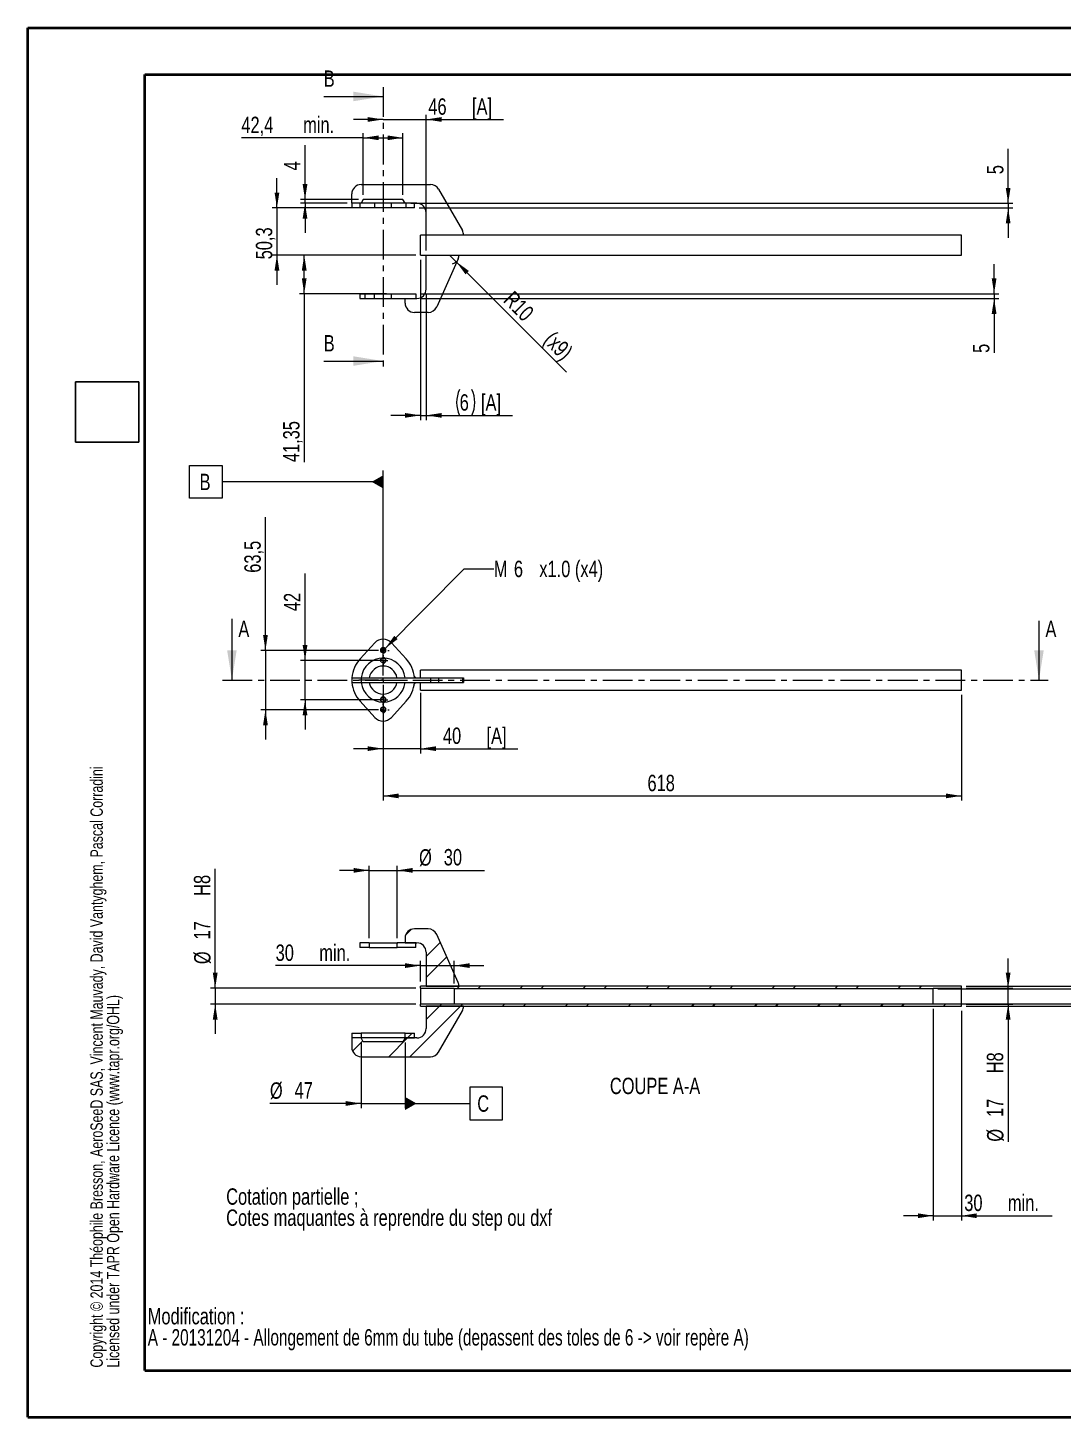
# Model space of a CAD drawing. Header units: millimetres. Extents: x 0 to 420, y 0 to 297.
# Drawn here: x 0.1 to 221.4, y 0.2 to 297.2 of the extents above; entities that cross this region are included whole.
import ezdxf

# ---------------------------------------------------------------- set-up
doc = ezdxf.new("R2010")
doc.units = ezdxf.units.MM
doc.linetypes.add('CENTER', pattern=[10.16, 6.35, -1.27, 1.27, -1.27])
doc.styles.add('SLDTEXTSTYLE0', font='TXT', dxfattribs={"width": 0.75})
doc.styles.add('SLDTEXTSTYLE1', font='TXT', dxfattribs={"width": 0.7})
doc.dimstyles.new('SLDDIMSTYLE0', dxfattribs={"dimtxt": 3.5, "dimasz": 3.302, "dimexe": 0, "dimexo": 0.0625, "dimgap": 0.875, "dimtad": 1, "dimlfac": 5, "dimrnd": 1e-09, "dimzin": 12, "dimdsep": 46, "dimtxsty": 'SLDTEXTSTYLE0', "dimsah": 1, "dimcen": 0.09, "dimadec": 0, "dimazin": 3, "dimtfac": 1, "dimtmove": 0, "dimatfit": 0, "dimfxl": 1, "dimfrac": 2, "dimtolj": 1, "dimtzin": 12, "dimarcsym": 0})
doc.dimstyles.new('SLDDIMSTYLE1', dxfattribs={"dimtxt": 3.5, "dimasz": 3.302, "dimexe": 0, "dimexo": 0.0625, "dimgap": 0.875, "dimtad": 0, "dimtih": 1, "dimtoh": 1, "dimlfac": 5, "dimrnd": 1e-09, "dimzin": 12, "dimdsep": 46, "dimtxsty": 'SLDTEXTSTYLE0', "dimblk1": 'NONE', "dimsah": 1, "dimcen": 0, "dimadec": 0, "dimazin": 3, "dimtfac": 1, "dimtmove": 0, "dimatfit": 3, "dimldrblk": 'NONE', "dimfxl": 1, "dimfrac": 2, "dimtolj": 1, "dimtzin": 12, "dimarcsym": 0})
doc.dimstyles.new('SLDDIMSTYLE2', dxfattribs={"dimtxt": 3.5, "dimasz": 3.302, "dimexe": 0, "dimexo": 0.0625, "dimgap": 0.875, "dimtad": 1, "dimlfac": 5, "dimrnd": 1e-09, "dimzin": 12, "dimdsep": 46, "dimtxsty": 'SLDTEXTSTYLE0', "dimsah": 1, "dimcen": 0.09, "dimadec": 0, "dimazin": 3, "dimtfac": 1, "dimtofl": 0, "dimtmove": 0, "dimatfit": 3, "dimfxl": 1, "dimfrac": 2, "dimtolj": 1, "dimtzin": 12, "dimarcsym": 0})
doc.dimstyles.new('SLDDIMSTYLE4', dxfattribs={"dimtxt": 3.5, "dimasz": 3.302, "dimexe": 0, "dimexo": 0.0625, "dimgap": 0.875, "dimtad": 1, "dimlfac": 5, "dimrnd": 1e-09, "dimzin": 12, "dimdsep": 46, "dimtxsty": 'SLDTEXTSTYLE0', "dimsah": 1, "dimcen": 0, "dimadec": 0, "dimazin": 3, "dimtfac": 1, "dimtofl": 0, "dimtmove": 0, "dimatfit": 3, "dimfxl": 1, "dimfrac": 2, "dimtolj": 1, "dimtzin": 12, "dimarcsym": 0})
doc.dimstyles.new('SLDDIMSTYLE5', dxfattribs={"dimtxt": 3.5, "dimasz": 3.302, "dimexe": 0, "dimexo": 0.0625, "dimgap": 0.875, "dimtad": 1, "dimdec": 1, "dimlfac": 5, "dimrnd": 1e-09, "dimzin": 12, "dimdsep": 46, "dimtxsty": 'SLDTEXTSTYLE0', "dimsah": 1, "dimcen": 0.09, "dimadec": 0, "dimazin": 3, "dimtfac": 1, "dimtdec": 1, "dimtofl": 0, "dimtmove": 0, "dimatfit": 3, "dimfxl": 1, "dimfrac": 2, "dimtolj": 1, "dimtzin": 12, "dimarcsym": 0})
doc.dimstyles.new('SLDDIMSTYLE6', dxfattribs={"dimtxt": 3.5, "dimasz": 3.302, "dimexe": 0, "dimexo": 0.0625, "dimgap": 0.875, "dimtad": 0, "dimtih": 1, "dimtoh": 1, "dimlfac": 5, "dimrnd": 1e-09, "dimzin": 12, "dimdsep": 46, "dimtxsty": 'SLDTEXTSTYLE0', "dimsah": 1, "dimcen": 0.09, "dimadec": 0, "dimazin": 3, "dimtfac": 1, "dimtmove": 0, "dimatfit": 0, "dimfxl": 1, "dimfrac": 2, "dimtolj": 1, "dimtzin": 12, "dimarcsym": 0})
doc.dimstyles.new('SLDDIMSTYLE7', dxfattribs={"dimtxt": 3.5, "dimasz": 3.302, "dimexe": 0, "dimexo": 0.0625, "dimgap": 0.875, "dimtad": 1, "dimlfac": 5, "dimrnd": 1e-09, "dimzin": 12, "dimdsep": 46, "dimtxsty": 'SLDTEXTSTYLE0', "dimsah": 1, "dimcen": 0.09, "dimadec": 0, "dimazin": 3, "dimtfac": 1, "dimtmove": 0, "dimatfit": 0, "dimfxl": 1, "dimfrac": 2, "dimtolj": 1, "dimtzin": 12, "dimarcsym": 0})
doc.dimstyles.new('SLDDIMSTYLE8', dxfattribs={"dimtxt": 3.5, "dimasz": 3.302, "dimexe": 0, "dimexo": 0.0625, "dimgap": 0.875, "dimtad": 1, "dimlfac": 5, "dimrnd": 1e-09, "dimzin": 12, "dimdsep": 46, "dimtxsty": 'SLDTEXTSTYLE0', "dimsah": 1, "dimcen": 0.09, "dimadec": 0, "dimazin": 3, "dimtfac": 1, "dimtmove": 0, "dimatfit": 0, "dimfxl": 1, "dimfrac": 2, "dimtolj": 1, "dimtzin": 12, "dimarcsym": 0})
doc.dimstyles.new('SLDDIMSTYLE9', dxfattribs={"dimtxt": 3.5, "dimasz": 3.302, "dimexe": 0, "dimexo": 0.0625, "dimgap": 0.875, "dimtad": 1, "dimlfac": 5, "dimrnd": 1e-09, "dimzin": 12, "dimdsep": 46, "dimtxsty": 'SLDTEXTSTYLE0', "dimsah": 1, "dimcen": 0.09, "dimadec": 0, "dimazin": 3, "dimtfac": 1, "dimtmove": 0, "dimatfit": 0, "dimfxl": 1, "dimfrac": 2, "dimtolj": 1, "dimtzin": 12, "dimarcsym": 0})
picture_1 = doc.add_image_def('image1.bmp', size_in_pixel=(400, 420))

# ---------------------------------------------------------------- blocks, each defined once
blk = doc.blocks.new('SW_NOTE_0')
at = {"color": 0, "linetype": 'Continuous', "lineweight": 0, "char_height": 3.5, "attachment_point": 1, "style": 'SLDTEXTSTYLE0'}
for s, insert in [('Cotation partielle ;', (0, 4.51)), ('Cotes maquantes à reprendre du step ou dxf', (0, -0.01))]:
    blk.add_mtext(s, dxfattribs=dict(at, insert=insert))
blk = doc.blocks.new('SW_NOTE_1')
at = {"color": 0, "linetype": 'Continuous', "lineweight": 0, "char_height": 3.5, "attachment_point": 1}
for s, insert, style in [('Modification :', (0, 4.51), 'SLDTEXTSTYLE0'), ('A - 20131204 - Allongement de 6mm du tube (depassent des toles de 6 -> voir repère A)', (0, -0.01), 'SLDTEXTSTYLE1')]:
    blk.add_mtext(s, dxfattribs=dict(at, insert=insert, style=style))
blk = doc.blocks.new('SW_NOTE_2')
at = {"color": 0, "linetype": 'Continuous', "lineweight": 0, "char_height": 2.6458, "attachment_point": 1, "rotation": 90, "style": 'SLDTEXTSTYLE0'}
for s, insert in [('Copyright © 2014 Théophile Bresson, AeroSeeD SAS, Vincent Mauvady, David Vantyghem, Pascal Corradini', (-3.41, 0)), ('Licensed under TAPR Open Hardware Licence (www.tapr.org/OHL)', (0.12, 0))]:
    blk.add_mtext(s, dxfattribs=dict(at, insert=insert))
blk = doc.blocks.new('*D6')
at = {"color": 7, "linetype": 'Continuous', "lineweight": 0}
for p, q in [((59.34, 161.98), (59.34, 180.53)), ((75.04, 161.98), (58.34, 161.98)), ((59.34, 153.58), (59.34, 161.98)), ((75.04, 153.58), (58.34, 153.58)), ((59.34, 153.58), (59.34, 147.23))]:
    blk.add_line(p, q, dxfattribs=at)
for points in [[(59.34, 161.98), (59.85, 165.28), (58.83, 165.28)], [(59.34, 153.58), (58.83, 150.27), (59.85, 150.27)]]:
    blk.add_solid(points, dxfattribs=at)
at = {"color": 7, "linetype": 'Continuous', "lineweight": 0, "insert": (54.83, 172.52, -3.65), "char_height": 3.5, "attachment_point": 1, "rotation": 90, "style": 'SLDTEXTSTYLE0'}
blk.add_mtext('42', dxfattribs=at)
blk = doc.blocks.new('*D7')
at = {"color": 7, "linetype": 'Continuous', "lineweight": 0}
for p, q in [((50.88, 164.13), (50.88, 192.61)), ((75.04, 164.13), (49.88, 164.13)), ((50.88, 164.13), (50.88, 151.43)), ((75.04, 151.43), (49.88, 151.43)), ((50.88, 151.43), (50.88, 145.08))]:
    blk.add_line(p, q, dxfattribs=at)
for points in [[(50.88, 164.13), (51.39, 167.43), (50.37, 167.43)], [(50.88, 151.43), (50.37, 148.12), (51.39, 148.12)]]:
    blk.add_solid(points, dxfattribs=at)
at = {"color": 7, "linetype": 'Continuous', "lineweight": 0, "insert": (46.37, 180.72, -3.65), "char_height": 3.5, "attachment_point": 1, "rotation": 90, "style": 'SLDTEXTSTYLE0'}
blk.add_mtext('63,5', dxfattribs=at)
blk = doc.blocks.new('*D9')
at = {"color": 7, "linetype": 'Continuous', "lineweight": 0}
for p, q in [((76.46, 164.55), (93.35, 181.57)), ((93.35, 181.57), (99.7, 181.57)), ((75.62, 163.7), (76.46, 164.55))]:
    blk.add_line(p, q, dxfattribs=at)
blk.add_solid([(76.46, 164.55), (79.15, 166.54), (78.43, 167.25)], dxfattribs=at)
at = {"color": 7, "linetype": 'Continuous', "lineweight": 0, "char_height": 3.5, "attachment_point": 1, "style": 'SLDTEXTSTYLE0'}
for s, insert in [('M', (99.7, 183.3, -3.65)), ('6', (103.99, 183.3, -3.65)), ('x1.0 (x4)', (109.42, 183.3, -3.65))]:
    blk.add_mtext(s, dxfattribs=dict(at, insert=insert))
blk = doc.blocks.new('_NONE')
blk = doc.blocks.new('*D10')
at = {"color": 7, "linetype": 'Continuous', "lineweight": 0}
for p, q in [((76.04, 156.78), (76.04, 142.12)), ((84.04, 155.08), (84.04, 142.12)), ((76.04, 143.12), (69.69, 143.12)), ((84.04, 143.12), (76.04, 143.12)), ((84.04, 143.12), (104.85, 143.12))]:
    blk.add_line(p, q, dxfattribs=at)
for points in [[(76.04, 143.12), (72.74, 143.63), (72.74, 142.62)], [(84.04, 143.12), (87.34, 142.62), (87.34, 143.63)]]:
    blk.add_solid(points, dxfattribs=at)
at = {"color": 7, "linetype": 'Continuous', "lineweight": 0, "char_height": 3.5, "attachment_point": 1, "style": 'SLDTEXTSTYLE0'}
for s, insert in [('40', (88.82, 147.64, -3.65)), ('[A]', (98.14, 147.64, -3.65))]:
    blk.add_mtext(s, dxfattribs=dict(at, insert=insert))
blk = doc.blocks.new('*D11')
at = {"color": 7, "linetype": 'Continuous', "lineweight": 0}
for p, q in [((76.04, 156.78), (76.04, 132.03)), ((199.64, 154.65), (199.64, 132.03)), ((76.04, 133.03), (199.64, 133.03))]:
    blk.add_line(p, q, dxfattribs=at)
for points in [[(76.04, 133.03), (79.34, 132.52), (79.34, 133.53)], [(199.64, 133.03), (196.34, 133.53), (196.34, 132.52)]]:
    blk.add_solid(points, dxfattribs=at)
at = {"color": 7, "linetype": 'Continuous', "lineweight": 0, "insert": (132.54, 137.54, -3.65), "char_height": 3.5, "attachment_point": 1, "style": 'SLDTEXTSTYLE0'}
blk.add_mtext('618', dxfattribs=at)
blk = doc.blocks.new('SW_CENTERMARKSYMBOL_0')
at = {"color": 0, "linetype": 'Continuous', "lineweight": 0}
for p, q in [((-0.5, 0), (-1, 0)), ((0, 0), (-0.5, 0)), ((0, 0.5), (0, 1)), ((0, 0), (0, 0.5)), ((0, 0), (0, -0.5)), ((0, 0), (0.5, 0)), ((0.5, 0), (1, 0)), ((0, -0.5), (0, -1))]:
    blk.add_line(p, q, dxfattribs=at)
blk = doc.blocks.new('SW_CENTERMARKSYMBOL_1')
at = {"color": 0, "linetype": 'Continuous', "lineweight": 0}
for p, q in [((-0.5, 0), (-1, 0)), ((0, 0), (-0.5, 0)), ((0, 0.5), (0, 1)), ((0, 0), (0, 0.5)), ((0, 0), (0, -0.5)), ((0, 0), (0.5, 0)), ((0.5, 0), (1, 0)), ((0, -0.5), (0, -1))]:
    blk.add_line(p, q, dxfattribs=at)
blk = doc.blocks.new('SW_CENTERMARKSYMBOL_2')
at = {"color": 0, "linetype": 'Continuous', "lineweight": 0}
for p, q in [((0, 1), (0, 5.2)), ((-1, 0), (-5.2, 0)), ((0, 0), (-0.5, 0)), ((0, 0), (0, 0.5)), ((0, 0), (0, -0.5)), ((0, 0), (0.5, 0)), ((1, 0), (5.2, 0)), ((0, -1), (0, -5.2))]:
    blk.add_line(p, q, dxfattribs=at)
blk = doc.blocks.new('SW_CENTERMARKSYMBOL_3')
at = {"color": 0, "linetype": 'Continuous', "lineweight": 0}
for p, q in [((-1, 0), (-1.3, 0)), ((0, 0), (-0.5, 0)), ((0, 1), (0, 1.3)), ((0, 0), (0, 0.5)), ((0, 0), (0, -0.5)), ((0, 0), (0.5, 0)), ((1, 0), (1.3, 0)), ((0, -1), (0, -1.3))]:
    blk.add_line(p, q, dxfattribs=at)
blk = doc.blocks.new('SW_CENTERMARKSYMBOL_4')
at = {"color": 0, "linetype": 'Continuous', "lineweight": 0}
for p, q in [((-1, 0), (-1.3, 0)), ((0, 0), (-0.5, 0)), ((0, 1), (0, 1.3)), ((0, 0), (0, 0.5)), ((0, 0), (0, -0.5)), ((0, 0), (0.5, 0)), ((1, 0), (1.3, 0)), ((0, -1), (0, -1.3))]:
    blk.add_line(p, q, dxfattribs=at)
blk = doc.blocks.new('SW_DATUMTAG_0')
at = {"color": 0, "linetype": 'Continuous', "lineweight": 0}
for p, q in [((-2.16, -0.72), (-2.16, 6.28)), ((-2.16, 6.28), (4.84, 6.28)), ((4.84, 6.28), (4.84, -0.72)), ((39.23, -34.4), (39.23, 5.18)), ((39.23, 2.78), (4.84, 2.78)), ((4.84, -0.72), (-2.16, -0.72))]:
    blk.add_line(p, q, dxfattribs=at)
blk.add_solid([(39.23, 1.38), (39.23, 4.18), (36.78, 2.78)], dxfattribs=at)
at = {"color": 0, "linetype": 'Continuous', "lineweight": 0, "insert": (0, 4.51, -3.67), "char_height": 3.5, "attachment_point": 1, "style": 'SLDTEXTSTYLE0'}
blk.add_mtext('B', dxfattribs=at)
blk = doc.blocks.new('*D18')
at = {"color": 7, "linetype": 'Continuous', "lineweight": 0}
for p, q in [((76.04, 277.62), (69.69, 277.62)), ((76.04, 277.62), (85.24, 277.62)), ((85.24, 249.64), (85.24, 278.62)), ((85.24, 277.62), (101.74, 277.62))]:
    blk.add_line(p, q, dxfattribs=at)
for points in [[(76.04, 277.62), (72.74, 278.13), (72.74, 277.11)], [(85.24, 277.62), (88.54, 277.11), (88.54, 278.13)]]:
    blk.add_solid(points, dxfattribs=at)
at = {"color": 7, "linetype": 'Continuous', "lineweight": 0, "char_height": 3.5, "attachment_point": 1, "style": 'SLDTEXTSTYLE0'}
for s, insert in [('46', (85.7, 282.13, 0.02)), ('[A]', (95.03, 282.13, 0.02))]:
    blk.add_mtext(s, dxfattribs=dict(at, insert=insert))
blk = doc.blocks.new('*D19')
at = {"color": 7, "linetype": 'Continuous', "lineweight": 0}
for q in [(90.24, 248.64), (115.25, 223.62)]:
    blk.add_line((91.66, 247.22), q, dxfattribs=at)
blk.add_arc((90.24, 248.64), 2, 288.4349, 309.4349, dxfattribs=at)
blk.add_solid([(91.66, 247.22), (93.63, 244.53), (94.35, 245.25)], dxfattribs=at)
at = {"color": 7, "linetype": 'Continuous', "lineweight": 0, "char_height": 3.5, "attachment_point": 1, "rotation": 315, "style": 'SLDTEXTSTYLE0'}
for s, insert in [('R10', (104, 241.23, 0.02)), ('(x9)', (112.6, 232.63, 0.02))]:
    blk.add_mtext(s, dxfattribs=dict(at, insert=insert))
blk = doc.blocks.new('*D20')
at = {"color": 7, "linetype": 'Continuous', "lineweight": 0}
for p, q in [((53.34, 258.7), (53.34, 265.05)), ((70.11, 258.7), (52.34, 258.7)), ((53.34, 258.7), (53.34, 248.64)), ((83.04, 248.64), (52.34, 248.64)), ((53.34, 248.64), (53.34, 242.29))]:
    blk.add_line(p, q, dxfattribs=at)
for points in [[(53.34, 258.7), (53.85, 262), (52.83, 262)], [(53.34, 248.64), (52.83, 245.33), (53.85, 245.33)]]:
    blk.add_solid(points, dxfattribs=at)
at = {"color": 7, "linetype": 'Continuous', "lineweight": 0, "insert": (48.83, 247.72, 0.02), "char_height": 3.5, "attachment_point": 1, "rotation": 90, "style": 'SLDTEXTSTYLE0'}
blk.add_mtext('50,3', dxfattribs=at)
blk = doc.blocks.new('*D21')
at = {"color": 7, "linetype": 'Continuous', "lineweight": 0}
for p, q in [((83.04, 248.64), (58.17, 248.64)), ((59.17, 240.37), (59.17, 248.64)), ((76.75, 240.37), (58.17, 240.37)), ((59.17, 240.37), (59.17, 204.36))]:
    blk.add_line(p, q, dxfattribs=at)
for points in [[(59.17, 248.64), (58.66, 245.33), (59.68, 245.33)], [(59.17, 240.37), (59.68, 243.67), (58.66, 243.67)]]:
    blk.add_solid(points, dxfattribs=at)
at = {"color": 7, "linetype": 'Continuous', "lineweight": 0, "insert": (54.66, 204.36, 0.02), "char_height": 3.5, "attachment_point": 1, "rotation": 90, "style": 'SLDTEXTSTYLE0'}
blk.add_mtext('41,35', dxfattribs=at)
blk = doc.blocks.new('*D22')
at = {"color": 7, "linetype": 'Continuous', "lineweight": 0}
for p, q in [((59.34, 260.5), (59.34, 272.15)), ((70.8, 260.5), (58.34, 260.5)), ((68.34, 259.7), (58.34, 259.7)), ((59.34, 259.7), (59.34, 260.5)), ((59.34, 259.7), (59.34, 253.35))]:
    blk.add_line(p, q, dxfattribs=at)
for points in [[(59.34, 260.5), (59.85, 263.8), (58.83, 263.8)], [(59.34, 259.7), (58.83, 256.39), (59.85, 256.39)]]:
    blk.add_solid(points, dxfattribs=at)
at = {"color": 7, "linetype": 'Continuous', "lineweight": 0, "insert": (54.83, 266.72, 0.02), "char_height": 3.5, "attachment_point": 1, "rotation": 90, "style": 'SLDTEXTSTYLE0'}
blk.add_mtext('4', dxfattribs=at)
blk = doc.blocks.new('*D23')
at = {"color": 7, "linetype": 'Continuous', "lineweight": 0}
for p, q in [((71.8, 273.7), (45.73, 273.7)), ((71.8, 261.5), (71.8, 274.7)), ((71.8, 273.7), (80.28, 273.7)), ((80.28, 261.5), (80.28, 274.7))]:
    blk.add_line(p, q, dxfattribs=at)
for points in [[(71.8, 273.7), (75.1, 273.19), (75.1, 274.2)], [(80.28, 273.7), (76.98, 274.2), (76.98, 273.19)]]:
    blk.add_solid(points, dxfattribs=at)
at = {"color": 7, "linetype": 'Continuous', "lineweight": 0, "char_height": 3.5, "attachment_point": 1, "style": 'SLDTEXTSTYLE0'}
for s, insert in [('42,4', (45.73, 278.21, 0.02)), ('min.', (58.94, 278.21, 0.02))]:
    blk.add_mtext(s, dxfattribs=dict(at, insert=insert))
blk = doc.blocks.new('*D24')
at = {"color": 7, "linetype": 'Continuous', "lineweight": 0}
for p, q in [((209.64, 259.7), (209.64, 271.35)), ((81.97, 259.7), (210.64, 259.7)), ((83.74, 258.7), (210.64, 258.7)), ((209.64, 259.7), (209.64, 258.7)), ((209.64, 258.7), (209.64, 252.35))]:
    blk.add_line(p, q, dxfattribs=at)
for points in [[(209.64, 259.7), (210.15, 263), (209.13, 263)], [(209.64, 258.7), (209.13, 255.39), (210.15, 255.39)]]:
    blk.add_solid(points, dxfattribs=at)
at = {"color": 7, "linetype": 'Continuous', "lineweight": 0, "insert": (205.13, 265.92, 0.02), "char_height": 3.5, "attachment_point": 1, "rotation": 90, "style": 'SLDTEXTSTYLE0'}
blk.add_mtext('5', dxfattribs=at)
blk = doc.blocks.new('*D25')
at = {"color": 7, "linetype": 'Continuous', "lineweight": 0}
for p, q in [((206.64, 240.37), (206.64, 246.72)), ((84.04, 240.37), (207.64, 240.37)), ((84.04, 239.37), (207.64, 239.37)), ((206.64, 240.37), (206.64, 239.37)), ((206.64, 239.37), (206.64, 227.72))]:
    blk.add_line(p, q, dxfattribs=at)
for points in [[(206.64, 240.37), (207.15, 243.67), (206.13, 243.67)], [(206.64, 239.37), (206.13, 236.06), (207.15, 236.06)]]:
    blk.add_solid(points, dxfattribs=at)
at = {"color": 7, "linetype": 'Continuous', "lineweight": 0, "insert": (202.13, 227.72, 0.02), "char_height": 3.5, "attachment_point": 1, "rotation": 90, "style": 'SLDTEXTSTYLE0'}
blk.add_mtext('5', dxfattribs=at)
blk = doc.blocks.new('*D26')
at = {"color": 7, "linetype": 'Continuous', "lineweight": 0}
for p, q in [((84.04, 247.64), (84.04, 213.37)), ((85.24, 240.37), (85.24, 213.37)), ((84.04, 214.37), (77.69, 214.37)), ((84.04, 214.37), (85.24, 214.37)), ((85.24, 214.37), (103.66, 214.37))]:
    blk.add_line(p, q, dxfattribs=at)
for centre, start, end in [((97.95, 217.14), 153.4349, 206.5651), ((89.43, 217.14), 333.4349, 26.5651)]:
    blk.add_arc(centre, 6.21, start, end, dxfattribs=at)
for points in [[(84.04, 214.37), (80.74, 214.87), (80.74, 213.86)], [(85.24, 214.37), (88.54, 213.86), (88.54, 214.87)]]:
    blk.add_solid(points, dxfattribs=at)
at = {"color": 7, "linetype": 'Continuous', "lineweight": 0, "char_height": 3.5, "attachment_point": 1, "style": 'SLDTEXTSTYLE0'}
for s, insert in [('6', (92.4, 218.88, 0.02)), ('[A]', (96.95, 218.88, 0.02))]:
    blk.add_mtext(s, dxfattribs=dict(at, insert=insert))
blk = doc.blocks.new('*D27')
at = {"color": 7, "linetype": 'Continuous', "lineweight": 0}
for p, q in [((73.04, 117.11), (66.69, 117.11)), ((73.04, 102.61), (73.04, 118.11)), ((73.04, 117.11), (79.04, 117.11)), ((79.04, 102.61), (79.04, 118.11)), ((79.04, 117.11), (97.72, 117.11))]:
    blk.add_line(p, q, dxfattribs=at)
for points in [[(73.04, 117.11), (69.74, 117.62), (69.74, 116.6)], [(79.04, 117.11), (82.34, 116.6), (82.34, 117.62)]]:
    blk.add_solid(points, dxfattribs=at)
at = {"color": 7, "linetype": 'Continuous', "lineweight": 0, "char_height": 3.5, "attachment_point": 1, "style": 'SLDTEXTSTYLE0'}
for s, insert in [('%%c', (83.72, 121.62, 4.39)), ('30', (89, 121.67, 4.39))]:
    blk.add_mtext(s, dxfattribs=dict(at, insert=insert))
blk = doc.blocks.new('*D28')
at = {"color": 7, "linetype": 'Continuous', "lineweight": 0}
for p, q in [((71.34, 80.28), (71.34, 66.28)), ((80.74, 80.28), (80.74, 66.28)), ((71.34, 67.28), (51.83, 67.28)), ((71.34, 67.28), (80.74, 67.28))]:
    blk.add_line(p, q, dxfattribs=at)
blk.add_solid([(71.34, 67.28), (68.04, 67.79), (68.04, 66.77)], dxfattribs=at)
at = {"color": 7, "linetype": 'Continuous', "lineweight": 0, "char_height": 3.5, "attachment_point": 1, "style": 'SLDTEXTSTYLE0'}
for s, insert in [('%%c', (51.83, 71.79, 4.39)), ('47', (57.1, 71.84, 4.39))]:
    blk.add_mtext(s, dxfattribs=dict(at, insert=insert))
blk = doc.blocks.new('*D29')
at = {"color": 7, "linetype": 'Continuous', "lineweight": 0}
for p, q in [((236.25, 92.34), (236.25, 114.27)), ((200.64, 92.34), (237.25, 92.34)), ((236.25, 92.34), (236.25, 88.08)), ((200.64, 88.08), (237.25, 88.08))]:
    blk.add_line(p, q, dxfattribs=at)
blk.add_solid([(236.25, 92.34), (236.75, 95.64), (235.74, 95.64)], dxfattribs=at)
at = {"color": 7, "linetype": 'Continuous', "lineweight": 0, "char_height": 3.5, "attachment_point": 1, "rotation": 90, "style": 'SLDTEXTSTYLE0'}
for s, insert in [('21,3', (231.68, 102.38, 4.39)), ('%%c', (231.73, 97.1, 4.39))]:
    blk.add_mtext(s, dxfattribs=dict(at, insert=insert))
blk = doc.blocks.new('*D30')
at = {"color": 7, "linetype": 'Continuous', "lineweight": 0}
for p, q in [((229.29, 91.81), (229.29, 113.88)), ((194.64, 91.81), (230.29, 91.81)), ((229.29, 91.81), (229.29, 88.61)), ((194.64, 88.61), (230.29, 88.61)), ((229.29, 88.61), (229.29, 82.26))]:
    blk.add_line(p, q, dxfattribs=at)
for points in [[(229.29, 91.81), (229.8, 95.11), (228.78, 95.11)], [(229.29, 88.61), (228.78, 85.31), (229.8, 85.31)]]:
    blk.add_solid(points, dxfattribs=at)
at = {"color": 7, "linetype": 'Continuous', "lineweight": 0, "char_height": 3.5, "attachment_point": 1, "rotation": 90, "style": 'SLDTEXTSTYLE0'}
for s, insert in [('16', (224.73, 105.87, 4.39)), ('%%c', (224.78, 100.59, 4.39))]:
    blk.add_mtext(s, dxfattribs=dict(at, insert=insert))
blk = doc.blocks.new('*D31')
at = {"color": 7, "linetype": 'Continuous', "lineweight": 0}
for p, q in [((209.64, 91.91), (209.64, 98.26)), ((200.64, 91.91), (210.64, 91.91)), ((209.64, 88.51), (209.64, 91.91)), ((200.64, 88.51), (210.64, 88.51)), ((209.64, 88.51), (209.64, 59.11))]:
    blk.add_line(p, q, dxfattribs=at)
for points in [[(209.64, 91.91), (210.15, 95.21), (209.13, 95.21)], [(209.64, 88.51), (209.13, 85.21), (210.15, 85.21)]]:
    blk.add_solid(points, dxfattribs=at)
at = {"color": 7, "linetype": 'Continuous', "lineweight": 0, "char_height": 3.5, "attachment_point": 1, "rotation": 90, "style": 'SLDTEXTSTYLE0'}
for s, insert in [('H8', (205.08, 73.72, 4.39)), ('17', (205.08, 64.39, 4.39)), ('%%c', (205.13, 59.11, 4.39))]:
    blk.add_mtext(s, dxfattribs=dict(at, insert=insert))
blk = doc.blocks.new('*D32')
at = {"color": 7, "linetype": 'Continuous', "lineweight": 0}
for p, q in [((40.14, 91.91), (40.14, 117.42)), ((83.04, 91.91), (39.14, 91.91)), ((40.14, 91.91), (40.14, 88.51)), ((83.04, 88.51), (39.14, 88.51)), ((40.14, 88.51), (40.14, 82.16))]:
    blk.add_line(p, q, dxfattribs=at)
for points in [[(40.14, 91.91), (40.65, 95.21), (39.63, 95.21)], [(40.14, 88.51), (39.63, 85.21), (40.65, 85.21)]]:
    blk.add_solid(points, dxfattribs=at)
at = {"color": 7, "linetype": 'Continuous', "lineweight": 0, "char_height": 3.5, "attachment_point": 1, "rotation": 90, "style": 'SLDTEXTSTYLE0'}
for s, insert in [('H8', (35.58, 111.66, 4.39)), ('17', (35.58, 102.33, 4.39)), ('%%c', (35.63, 97.06, 4.39))]:
    blk.add_mtext(s, dxfattribs=dict(at, insert=insert))
blk = doc.blocks.new('*D33')
at = {"color": 7, "linetype": 'Continuous', "lineweight": 0}
for p, q in [((193.64, 87.51), (193.64, 42.28)), ((199.64, 87.08), (199.64, 42.28)), ((193.64, 43.28), (187.29, 43.28)), ((193.64, 43.28), (199.64, 43.28)), ((199.64, 43.28), (219.02, 43.28))]:
    blk.add_line(p, q, dxfattribs=at)
for points in [[(193.64, 43.28), (190.34, 43.79), (190.34, 42.77)], [(199.64, 43.28), (202.94, 42.77), (202.94, 43.79)]]:
    blk.add_solid(points, dxfattribs=at)
at = {"color": 7, "linetype": 'Continuous', "lineweight": 0, "char_height": 3.5, "attachment_point": 1, "style": 'SLDTEXTSTYLE0'}
for s, insert in [('30', (200.26, 47.79, 4.39)), ('min.', (209.59, 47.79, 4.39))]:
    blk.add_mtext(s, dxfattribs=dict(at, insert=insert))
blk = doc.blocks.new('*D34')
at = {"color": 7, "linetype": 'Continuous', "lineweight": 0}
for p, q in [((84.04, 96.75), (53.06, 96.75)), ((84.04, 93.34), (84.04, 97.75)), ((84.04, 96.75), (91.24, 96.75)), ((91.24, 92.91), (91.24, 97.75)), ((91.24, 96.75), (97.59, 96.75))]:
    blk.add_line(p, q, dxfattribs=at)
for points in [[(84.04, 96.75), (80.74, 97.26), (80.74, 96.24)], [(91.24, 96.75), (94.54, 96.24), (94.54, 97.26)]]:
    blk.add_solid(points, dxfattribs=at)
at = {"color": 7, "linetype": 'Continuous', "lineweight": 0, "char_height": 3.5, "attachment_point": 1, "style": 'SLDTEXTSTYLE0'}
for s, insert in [('30', (53.06, 101.26, 4.39)), ('min.', (62.39, 101.26, 4.39))]:
    blk.add_mtext(s, dxfattribs=dict(at, insert=insert))
blk = doc.blocks.new('SW_DATUMTAG_1')
at = {"color": 0, "linetype": 'Continuous', "lineweight": 0}
for p, q in [((5.4, 6.28), (-1.6, 6.28)), ((-1.6, 6.28), (-1.6, -0.72)), ((5.4, -0.72), (5.4, 6.28)), ((-15.42, 2.78), (-1.6, 2.78)), ((-1.6, -0.72), (5.4, -0.72))]:
    blk.add_line(p, q, dxfattribs=at)
blk.add_solid([(-15.42, 4.18), (-15.42, 1.38), (-12.97, 2.78)], dxfattribs=at)
at = {"color": 0, "linetype": 'Continuous', "lineweight": 0, "insert": (0, 4.51, 4.39), "char_height": 3.5, "attachment_point": 1, "style": 'SLDTEXTSTYLE0'}
blk.add_mtext('C', dxfattribs=at)

msp = doc.modelspace()

# ---------------------------------------------------------------- hatches: boundary and pattern name
at = {"linetype": 'Continuous', "lineweight": 0}
h = msp.add_hatch(dxfattribs=at)
h.set_pattern_fill('ANSI32', style=0)
edge = h.paths.add_edge_path(flags=0)
edge.add_line((85.2409, 99.6074), (85.2409, 92.3374))
edge.add_line((85.2409, 92.3374), (92.2409, 92.3374))
edge.add_arc((90.2409, 92.3374), 2, 0, 24)
edge.add_line((92.068, 93.1509), (87.4955, 103.4209))
edge.add_arc((85.6684, 102.6074), 2, 24, 90)
edge.add_line((85.6684, 104.6074), (82.7409, 104.6074))
edge.add_arc((82.7409, 102.6074), 2, 90, 180)
edge.add_line((80.7409, 102.6074), (80.7409, 101.6074))
edge.add_line((80.7409, 101.6074), (83.2409, 101.6074))
edge.add_arc((83.2409, 99.6074), 2, 0, 90, ccw=False)
h = msp.add_hatch(dxfattribs=at)
h.set_pattern_fill('ANSI32', style=0)
h.paths.add_polyline_path([(73.0409, 101.6074), (71.0409, 101.6074), (71.0409, 100.6074), (73.0409, 100.6074)], flags=0)
h = msp.add_hatch(dxfattribs=at)
h.set_pattern_fill('ANSI32', style=0)
h.paths.add_polyline_path([(79.0409, 100.6074), (83.0409, 100.6074), (83.0409, 101.6074), (79.0409, 101.6074)], flags=0)
h = msp.add_hatch(dxfattribs=at)
h.set_pattern_fill('ANSI32', style=0)
h.paths.add_polyline_path([(193.6409, 91.8074), (193.6409, 91.9074), (199.6409, 91.9074), (199.6409, 92.3374), (84.0409, 92.3374), (84.0409, 91.9074), (91.2409, 91.9074), (91.2409, 91.8074)], flags=0)
h = msp.add_hatch(dxfattribs=at)
h.set_pattern_fill('ANSI32', style=0)
edge = h.paths.add_edge_path(flags=0)
edge.add_arc((91.2409, 88.0774), 2, 330, 360)
edge.add_line((93.2409, 88.0774), (85.2409, 88.0774))
edge.add_line((85.2409, 88.0774), (85.2409, 83.2774))
edge.add_arc((83.2409, 83.2774), 2, 270, 360, ccw=False)
edge.add_line((83.2409, 81.2774), (80.7409, 81.2774))
edge.add_line((80.7409, 81.2774), (80.279, 80.4774))
edge.add_line((80.279, 80.4774), (71.8027, 80.4774))
edge.add_line((71.8027, 80.4774), (71.3409, 81.2774))
edge.add_line((71.3409, 81.2774), (69.3409, 81.2774))
edge.add_line((69.3409, 81.2774), (69.3409, 79.2774))
edge.add_arc((71.3409, 79.2774), 2, 180, 270)
edge.add_line((71.3409, 77.2774), (86.1602, 77.2774))
edge.add_arc((86.1602, 79.2774), 2, 270, 330)
edge.add_line((87.8922, 78.2774), (92.9729, 87.0774))
h = msp.add_hatch(dxfattribs=at)
h.set_pattern_fill('ANSI32', style=0)
h.paths.add_polyline_path([(199.6409, 88.0774), (199.6409, 88.5074), (193.6409, 88.5074), (193.6409, 88.6074), (91.2409, 88.6074), (91.2409, 88.5074), (84.0409, 88.5074), (84.0409, 88.0774)], flags=0)
h = msp.add_hatch(dxfattribs=at)
h.set_pattern_fill('ANSI32', style=0)
h.paths.add_polyline_path([(71.3409, 82.2774), (69.3409, 82.2774), (69.3409, 81.2774), (71.3409, 81.2774)], flags=0)
h = msp.add_hatch(dxfattribs=at)
h.set_pattern_fill('ANSI32', style=0)
h.paths.add_polyline_path([(80.7409, 81.2774), (82.7409, 81.2774), (82.7409, 82.2774), (80.7409, 82.2774)], flags=0)

# ---------------------------------------------------------------- linework, layer by layer
at = {"color": 7, "linetype": 'Continuous', "lineweight": 40}
for p, q in [((0.0788, 0.2148), (0.0788, 297.2148)), ((0.0788, 297.2148), (420.0788, 297.2148)), ((25.0788, 10.2148), (25.0788, 287.2148)), ((25.0788, 287.2148), (410.0788, 287.2148)), ((25.0788, 10.2148), (410.0788, 10.2148)), ((0.0788, 0.2148), (420.0788, 0.2148))]:
    msp.add_line(p, q, dxfattribs=at)
at = {"color": 7, "linetype": 'Continuous', "lineweight": 0}
for p, q in [((63.3409, 282.537), (76.0409, 282.537)), ((63.3409, 225.9755), (76.0409, 225.9755)), ((43.7118, 170.881), (43.7118, 157.777)), ((216.2303, 170.477), (216.2303, 157.777))]:
    msp.add_line(p, q, dxfattribs=at)
at = {"color": 7, "linetype": 'CENTER', "lineweight": 0}
for p, q in [((76.0409, 284.537), (76.0409, 223.9755)), ((41.7118, 157.777), (218.2303, 157.777))]:
    msp.add_line(p, q, dxfattribs=at)
at = {"color": 7, "linetype": 'Continuous', "lineweight": 15}
for p, q in [((69.3409, 259.6965), (69.3409, 261.6965)), ((71.3409, 263.6965), (86.1602, 263.6965)), ((87.8922, 262.6965), (92.9729, 253.8965)), ((69.3409, 259.6965), (69.3409, 258.6965)), ((69.3596, 259.6965), (69.3409, 259.6965)), ((71.1108, 258.6965), (69.3409, 258.6965)), ((71.1108, 259.6965), (69.3596, 259.6965)), ((71.1108, 258.6965), (71.1108, 259.6965)), ((74.2749, 259.6965), (71.1108, 259.6965)), ((74.2749, 258.6965), (71.1108, 258.6965)), ((71.8027, 260.4965), (71.3409, 259.6965)), ((80.279, 260.4965), (71.8027, 260.4965)), ((74.2749, 258.6965), (74.2749, 259.6965)), ((77.8069, 259.6965), (74.2749, 259.6965)), ((77.8069, 258.6965), (74.2749, 258.6965)), ((77.8069, 258.6965), (77.8069, 259.6965)), ((80.9709, 259.6965), (77.8069, 259.6965)), ((80.9709, 258.6965), (77.8069, 258.6965)), ((80.7409, 259.6965), (80.279, 260.4965)), ((80.9709, 258.6965), (80.9709, 259.6965)), ((82.7222, 259.6965), (80.9709, 259.6965)), ((82.7409, 258.6965), (80.9709, 258.6965)), ((83.2409, 259.6965), (82.7222, 259.6965)), ((82.7409, 258.6965), (82.7409, 259.6965)), ((85.2409, 252.8965), (85.2409, 257.6965)), ((85.2409, 252.8965), (84.0409, 252.8965)), ((84.0409, 248.6365), (84.0409, 252.8965)), ((93.2409, 252.8965), (85.2409, 252.8965)), ((199.6409, 252.8965), (93.2409, 252.8965)), ((199.6409, 248.6365), (199.6409, 252.8965)), ((84.0409, 248.6365), (85.2409, 248.6365)), ((85.2409, 241.3665), (85.2409, 248.6365)), ((85.2409, 248.6365), (92.2409, 248.6365)), ((92.068, 247.823), (87.4955, 237.553)), ((92.2409, 248.6365), (199.6409, 248.6365)), ((71.0409, 240.3665), (71.0409, 239.3665)), ((71.0409, 240.3665), (72.1141, 240.3665)), ((71.0409, 239.3665), (72.1141, 239.3665)), ((72.1141, 240.3665), (72.1141, 239.3665)), ((72.1141, 240.3665), (74.156, 240.3665)), ((72.1141, 239.3665), (74.156, 239.3665)), ((74.156, 240.3665), (74.156, 239.3665)), ((74.156, 240.3665), (77.7528, 240.3665)), ((74.156, 239.3665), (77.7528, 239.3665)), ((77.7528, 240.3665), (77.7528, 239.3665)), ((77.7528, 240.3665), (83.0409, 240.3665)), ((77.7528, 239.3665), (83.0409, 239.3665)), ((80.7409, 238.3665), (80.7409, 239.3665)), ((83.0409, 240.3665), (83.0409, 239.3665)), ((83.0409, 239.3665), (83.2409, 239.3665)), ((85.6684, 236.3665), (82.7409, 236.3665)), ((71.1108, 162.314), (74.2749, 165.7522)), ((77.8069, 165.7522), (80.9709, 162.314)), ((69.3409, 158.277), (69.3409, 157.277)), ((69.3409, 158.277), (71.3409, 158.277)), ((71.3409, 158.277), (71.3409, 157.277)), ((71.3409, 158.277), (86.1602, 158.277)), ((83.0409, 158.277), (82.6852, 158.639)), ((199.6409, 159.907), (84.0409, 159.907)), ((84.0409, 158.277), (84.0409, 159.907)), ((86.1602, 158.277), (86.1602, 157.277)), ((86.1602, 158.277), (87.8922, 158.277)), ((87.8922, 158.277), (87.8922, 157.277)), ((87.8922, 158.277), (92.9729, 158.277)), ((92.9729, 158.277), (92.9729, 157.277)), ((92.9729, 158.277), (93.2409, 158.277)), ((93.2409, 158.277), (93.2409, 157.277)), ((199.6409, 155.647), (199.6409, 159.907)), ((69.3409, 157.277), (71.3409, 157.277)), ((71.3409, 157.277), (86.1602, 157.277)), ((82.6852, 156.915), (83.0409, 157.277)), ((84.0409, 155.647), (84.0409, 157.277)), ((84.0409, 155.647), (199.6409, 155.647)), ((86.1602, 157.277), (87.8922, 157.277)), ((87.8922, 157.277), (92.9729, 157.277)), ((92.9729, 157.277), (93.2409, 157.277)), ((74.2749, 149.8018), (71.1108, 153.24)), ((80.9709, 153.24), (77.8069, 149.8018)), ((85.6684, 104.6074), (82.7409, 104.6074)), ((71.0409, 101.6074), (71.0409, 100.6074)), ((73.0409, 101.6074), (71.0409, 101.6074)), ((73.0409, 101.6074), (73.0409, 100.6074)), ((73.0409, 101.6074), (79.0409, 101.6074)), ((79.0409, 100.6074), (79.0409, 101.6074)), ((83.0409, 101.6074), (79.0409, 101.6074)), ((80.7409, 102.6074), (80.7409, 101.6074)), ((80.7409, 101.6074), (83.2409, 101.6074)), ((83.0409, 100.6074), (83.0409, 101.6074)), ((92.068, 93.1509), (87.4955, 103.4209)), ((73.0409, 100.6074), (71.0409, 100.6074)), ((73.0409, 100.6074), (79.0409, 100.6074)), ((83.0409, 100.6074), (79.0409, 100.6074)), ((85.2409, 99.6074), (85.2409, 92.3374)), ((84.0409, 91.9074), (84.0409, 92.3374)), ((199.6409, 92.3374), (84.0409, 92.3374)), ((85.2409, 92.3374), (92.2409, 92.3374)), ((199.6409, 91.9074), (199.6409, 92.3374)), ((84.0409, 91.9074), (91.2409, 91.9074)), ((84.0409, 91.9074), (84.0409, 88.5074)), ((91.2409, 91.8074), (91.2409, 91.9074)), ((193.6409, 91.8074), (91.2409, 91.8074)), ((91.2409, 91.8074), (91.2409, 88.6074)), ((193.6409, 91.9074), (199.6409, 91.9074)), ((193.6409, 91.9074), (193.6409, 91.8074)), ((193.6409, 88.6074), (193.6409, 91.8074)), ((199.6409, 88.5074), (199.6409, 91.9074)), ((84.0409, 88.0774), (84.0409, 88.5074)), ((91.2409, 88.5074), (84.0409, 88.5074)), ((84.0409, 88.0774), (199.6409, 88.0774)), ((85.2409, 88.0774), (85.2409, 83.2774)), ((93.2409, 88.0774), (85.2409, 88.0774)), ((87.8922, 78.2774), (92.9729, 87.0774)), ((91.2409, 88.6074), (193.6409, 88.6074)), ((91.2409, 88.5074), (91.2409, 88.6074)), ((193.6409, 88.6074), (193.6409, 88.5074)), ((199.6409, 88.5074), (193.6409, 88.5074)), ((199.6409, 88.0774), (199.6409, 88.5074)), ((69.3409, 82.2774), (69.3409, 81.2774)), ((69.3409, 82.2774), (71.3409, 82.2774)), ((69.3409, 81.2774), (69.3409, 79.2774)), ((71.3409, 81.2774), (69.3409, 81.2774)), ((71.3409, 82.2774), (71.3409, 81.2774)), ((80.7409, 82.2774), (71.3409, 82.2774)), ((71.8027, 80.4774), (71.3409, 81.2774)), ((80.7409, 81.2774), (71.3409, 81.2774)), ((80.279, 80.4774), (71.8027, 80.4774)), ((80.7409, 81.2774), (80.279, 80.4774)), ((80.7409, 81.2774), (80.7409, 82.2774)), ((80.7409, 82.2774), (82.7409, 82.2774)), ((83.2409, 81.2774), (80.7409, 81.2774)), ((80.7409, 81.2774), (82.7409, 81.2774)), ((82.7409, 81.2774), (82.7409, 82.2774)), ((71.3409, 77.2774), (86.1602, 77.2774))]:
    msp.add_line(p, q, dxfattribs=at)
for centre in [(76.0409, 164.127), (76.0409, 161.977), (76.0409, 153.577), (76.0409, 151.427)]:
    msp.add_circle(centre, 0.5, dxfattribs=at)
for centre, radius, start, end in [((71.3409, 261.6965), 2, 90, 180), ((86.1602, 261.6965), 2, 30, 90), ((83.2409, 257.6965), 2, 0, 90), ((91.2409, 252.8965), 2, 0, 30), ((90.2409, 248.6365), 2, 336, 0), ((83.2409, 241.3665), 2, 270, 0), ((82.7409, 238.3665), 2, 180, 270), ((85.6684, 238.3665), 2, 270, 336), ((76.0409, 164.127), 2.4, 42.622529, 137.377471), ((76.0409, 161.977), 2.4, 79.06149, 100.93851), ((76.0409, 157.777), 6.7, 137.377471, 175.720217), ((76.0409, 157.777), 4.7, 6.106852, 173.893148), ((76.0409, 157.777), 3, 9.594068, 170.405932), ((76.0409, 157.777), 6.7, 4.279783, 42.622529), ((76.0409, 157.777), 6.7, 184.279783, 222.622529), ((76.0409, 157.777), 4.7, 186.106852, 353.893148), ((76.0409, 157.777), 3, 189.594068, 270), ((76.0409, 157.777), 3, 270, 350.405932), ((76.0409, 157.777), 6.7, 317.377471, 355.720217), ((76.0409, 151.427), 2.4, 222.622529, 317.377471), ((76.0409, 153.577), 2.4, 259.06149, 280.93851), ((82.7409, 102.6074), 2, 90, 180), ((85.6684, 102.6074), 2, 24, 90), ((83.2409, 99.6074), 2, 0, 90), ((90.2409, 92.3374), 2, 0, 24), ((91.2409, 88.0774), 2, 330, 0), ((83.2409, 83.2774), 2, 270, 0), ((71.3409, 79.2774), 2, 180, 270), ((86.1602, 79.2774), 2, 270, 330)]:
    msp.add_arc(centre, radius, start, end, dxfattribs=at)
at = {"color": 7, "linetype": 'Continuous', "lineweight": 0}
for centre in [(76.0409, 164.127), (76.0409, 161.977), (76.0409, 153.577), (76.0409, 151.427)]:
    msp.add_arc(centre, 0.6, 255, 195, dxfattribs=at)
for points in [[(76.0409, 282.537), (69.6909, 283.553), (69.6909, 281.521)], [(76.0409, 225.9755), (69.6909, 226.9915), (69.6909, 224.9595)], [(43.7118, 157.777), (44.7278, 164.127), (42.6958, 164.127)], [(216.2303, 157.777), (217.2463, 164.127), (215.2143, 164.127)]]:
    msp.add_solid(points, dxfattribs=at)

# ---------------------------------------------------------------- block references
for name, p in [('SW_DATUMTAG_0', (36.8098, 197.3731)), ('SW_CENTERMARKSYMBOL_3', (76.0409, 164.127)), ('SW_CENTERMARKSYMBOL_2', (76.0409, 157.777)), ('SW_CENTERMARKSYMBOL_1', (76.0409, 161.977)), ('SW_CENTERMARKSYMBOL_0', (76.0409, 153.577)), ('SW_CENTERMARKSYMBOL_4', (76.0409, 151.427)), ('SW_NOTE_2', (16.8783, 10.8216)), ('SW_DATUMTAG_1', (96.1604, 64.4993)), ('SW_NOTE_0', (42.4872, 44.627)), ('SW_NOTE_1', (25.7201, 19.053))]:
    msp.add_blockref(name, p, dxfattribs=at)

# ---------------------------------------------------------------- texts
at = {"color": 7, "linetype": 'Continuous', "char_height": 3.5, "attachment_point": 1, "style": 'SLDTEXTSTYLE0'}
for s, insert in [('B', (63.3409, 288.0941)), ('B', (63.3409, 231.5326)), ('A', (45.0919, 170.477)), ('A', (217.6104, 170.477))]:
    msp.add_mtext(s, dxfattribs=dict(at, insert=insert))
at = {"color": 7, "linetype": 'Continuous', "lineweight": 0, "insert": (134.1664, 72.7804), "char_height": 3.5, "attachment_point": 2, "style": 'SLDTEXTSTYLE0'}
msp.add_mtext('COUPE A-A', dxfattribs=at)

# ---------------------------------------------------------------- dimensions: what is measured, and where the dimension line sits
at = {"color": 7, "linetype": 'Continuous', "lineweight": 0}
for base, p1, p2, text, dimstyle, picture, middle in [((85.2409, 277.6181), (76.0409, 284.537), (85.2409, 248.6365), '<> [A]', 'SLDDIMSTYLE0', '*D18', (93.7224, 277.6181)), ((80.279, 273.6965), (71.8027, 260.4965), (80.279, 260.4965), '<> min. ', 'SLDDIMSTYLE5', '*D23', (57.0479, 273.6965)), ((85.2409, 214.3665), (84.0409, 248.6365), (85.2409, 241.3665), '(<> [A])', 'SLDDIMSTYLE0', '*D26', (97.6993, 214.3665)), ((76.0409, 143.1234), (84.0409, 156.077), (76.0409, 157.777), '<> [A]', 'SLDDIMSTYLE0', '*D10', (96.8348, 143.1234)), ((79.0409, 119.9122), (73.0409, 101.6074), (79.0409, 101.6074), '%%c<>', 'SLDDIMSTYLE6', '*D27', (90.3714, 119.9122)), ((91.2409, 96.7522), (84.0409, 92.3374), (91.2409, 91.9074), '<> min. ', 'SLDDIMSTYLE9', '*D34', (62.441, 96.7522)), ((199.6409, 43.2774), (193.6409, 88.5074), (199.6409, 88.0774), '<> min. ', 'SLDDIMSTYLE9', '*D33', (209.6409, 43.2774)), ((80.7409, 67.2774), (71.3409, 81.2774), (80.7409, 81.2774), '%%c<>', 'SLDDIMSTYLE7', '*D28', (58.4725, 67.2774))]:
    dim = msp.add_linear_dim(base=base, p1=p1, p2=p2, text=text, dimstyle=dimstyle, dxfattribs=at)
    dim.commit()
    dim.dimension.update_dxf_attribs({"geometry": picture, "text_midpoint": middle, "dimtype": 160})
for base, p1, p2, dimstyle, picture, middle in [((59.3409, 260.4965), (69.3409, 259.6965), (71.8027, 260.4965), 'SLDDIMSTYLE0', '*D22', (59.3409, 269.4326)), ((209.6409, 258.6965), (80.9709, 259.6965), (82.7409, 258.6965), 'SLDDIMSTYLE0', '*D24', (209.6409, 268.6326)), ((53.3409, 248.6365), (71.1108, 258.6965), (84.0409, 248.6365), 'SLDDIMSTYLE0', '*D20', (53.3409, 253.6665)), ((59.168, 248.6365), (77.7528, 240.3665), (84.0409, 248.6365), 'SLDDIMSTYLE2', '*D21', (59.168, 211.5993)), ((206.6409, 239.3665), (83.0409, 240.3665), (83.0409, 239.3665), 'SLDDIMSTYLE0', '*D25', (206.6409, 230.4304)), ((50.88, 151.427), (76.0409, 164.127), (76.0409, 151.427), 'SLDDIMSTYLE0', '*D7', (50.88, 186.6651)), ((59.3409, 161.977), (76.0409, 153.577), (76.0409, 161.977), 'SLDDIMSTYLE0', '*D6', (59.3409, 176.527))]:
    dim = msp.add_linear_dim(base=base, p1=p1, p2=p2, angle=90, dimstyle=dimstyle, dxfattribs=at)
    dim.commit()
    dim.dimension.update_dxf_attribs({"geometry": picture, "text_midpoint": middle, "dimtype": 160})
dim = msp.add_radius_dim(center=(90.2409, 248.6365), mpoint=(91.6551, 247.2223), text='<> (x9)', dimstyle='SLDDIMSTYLE4', dxfattribs=at)
dim.commit()
dim.dimension.update_dxf_attribs({"geometry": '*D19', "text_midpoint": (108.145, 230.7323), "dimtype": 164})
dim = msp.add_diameter_dim_2p(p1=(75.6182, 163.7012), p2=(76.4636, 164.5528), text='M<>x1.0 (x4)', dimstyle='SLDDIMSTYLE1', override={"dimpost": '<>'}, dxfattribs=at)
dim.commit()
dim.dimension.update_dxf_attribs({"geometry": '*D9', "text_midpoint": (113.6937, 181.5659), "dimtype": 163})
dim = msp.add_linear_dim(base=(199.6409, 133.027), p1=(76.0409, 157.777), p2=(199.6409, 155.647), dimstyle='SLDDIMSTYLE2', dxfattribs=at)
dim.commit()
dim.dimension.update_dxf_attribs({"geometry": '*D11', "text_midpoint": (137.8409, 133.027), "dimtype": 160})
for base, p1, p2, text, dimstyle, picture, middle in [((40.1409, 88.5074), (84.0409, 91.9074), (84.0409, 88.5074), '%%c<>H8', 'SLDDIMSTYLE8', '*D32', (40.1409, 107.2364)), ((229.293, 88.6074), (193.6409, 91.8074), (193.6409, 88.6074), '%%c<>', 'SLDDIMSTYLE0', '*D30', (229.293, 107.2364)), ((236.2466, 88.0774), (199.6409, 92.3374), (199.6409, 88.0774), '%%c<>', 'SLDDIMSTYLE7', '*D29', (236.2466, 105.6858)), ((209.6409, 91.9074), (199.6409, 88.5074), (199.6409, 91.9074), '%%c<>H8', 'SLDDIMSTYLE8', '*D31', (209.6409, 69.2944))]:
    dim = msp.add_linear_dim(base=base, p1=p1, p2=p2, angle=90, text=text, dimstyle=dimstyle, dxfattribs=at)
    dim.commit()
    dim.dimension.update_dxf_attribs({"geometry": picture, "text_midpoint": middle, "dimtype": 160})

# ---------------------------------------------------------------- pictures from other files: only their frames are drawn
image = msp.add_image(picture_1, insert=(23.7949, 208.662), size_in_units=(12.9052, 13.5505), rotation=90)
image.dxf.flags = 7

doc.saveas('drawing.dxf')
